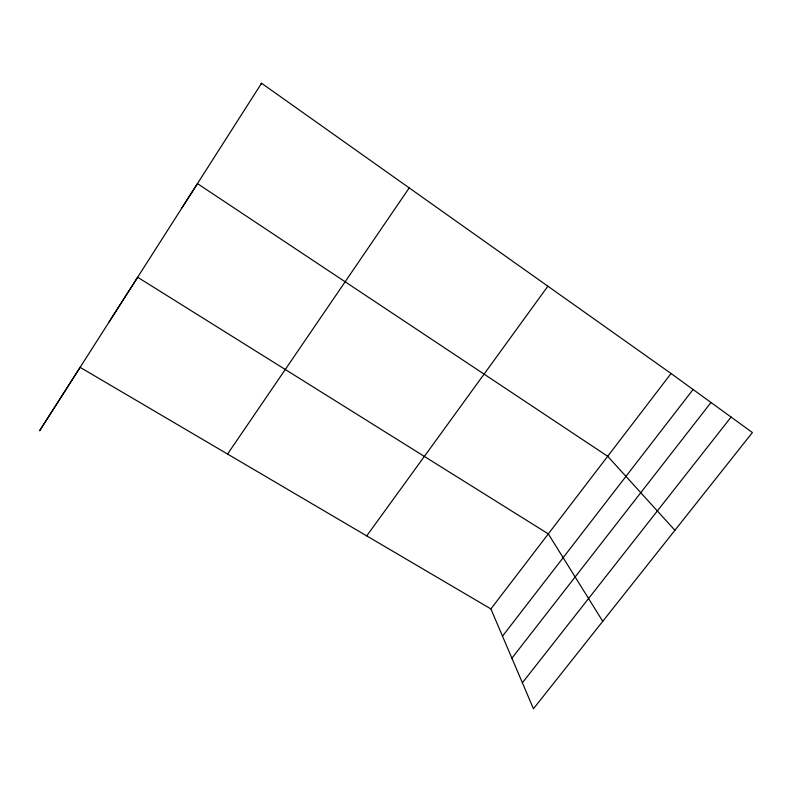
<?xml version="1.0" encoding="UTF-8"?>
<svg xmlns="http://www.w3.org/2000/svg" width="792" height="792" viewBox="0 0 792 792"><rect width="100%" height="100%" fill="white"/><g stroke="black" fill="none" stroke-linecap="round" stroke-linejoin="round"><path stroke-width="1.19" d="M261.558 83.249L39.6 430.769L80.16 367.369L490.892 608.919L533.452 708.751L752.4 432.531L671.052 373.507L261.558 83.249L260.786 84.318M109.108 321.898L137.689 277.259L548.312 533.887L602.762 621.314M181.962 207.781L197.465 183.625L607.702 456.291L674.903 530.293M227.561 454.054L409.207 187.902M366.706 535.887L547.876 286.189M490.892 608.919L671.052 373.507M502.504 636.154L693.089 389.496M511.899 658.192L710.998 402.494M522.383 682.793L731.085 417.067"/></g></svg>
